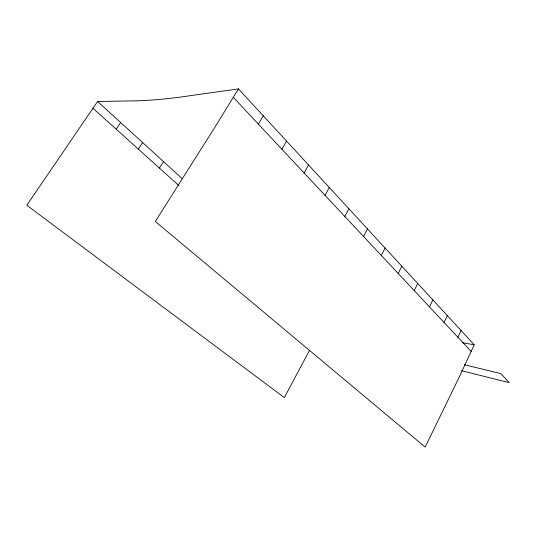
<?xml version="1.0" encoding="UTF-8"?>
<svg xmlns="http://www.w3.org/2000/svg" width="536" height="536" viewBox="0 0 536 536"><rect width="100%" height="100%" fill="white"/><g stroke="black" fill="none" stroke-linecap="round" stroke-linejoin="round"><path stroke-width="0.8" d="M238.48 88.902L214.909 127.226L155.293 221.462L425.162 447.098L460.337 374.832L474.206 344.775L238.48 88.902L189.302 95.817A2075.62 362.014 -35.4 0 1 129.705 100.929L97.586 101.512L26.8 205.255L284.341 397.598L309.547 350.256M471.198 351.442L457.925 337.278L461.047 330.498M444.043 322.451L447.285 315.557M429.497 306.914L432.853 299.892M414.234 290.606L417.712 283.457M398.194 273.474L401.812 266.198M381.331 255.458L385.089 248.047M363.562 236.477L367.482 228.926M344.822 216.464L348.903 208.772M325.03 195.318L329.298 187.486M304.093 172.954L308.548 164.967M281.909 149.256L286.579 141.122M457.925 337.278L258.359 124.104L263.263 115.809M159.386 168.049L163.587 161.664M138.281 149.055L142.63 142.563M116.145 129.129L120.654 122.536M462.019 342.645L474.206 344.775M464.23 364.708L500.879 373.632L509.2 382.664L461.436 370.678M92.902 108.218L178.93 185.637M97.586 101.512L182.387 178.803M233.341 97.358L258.359 124.104"/></g></svg>
